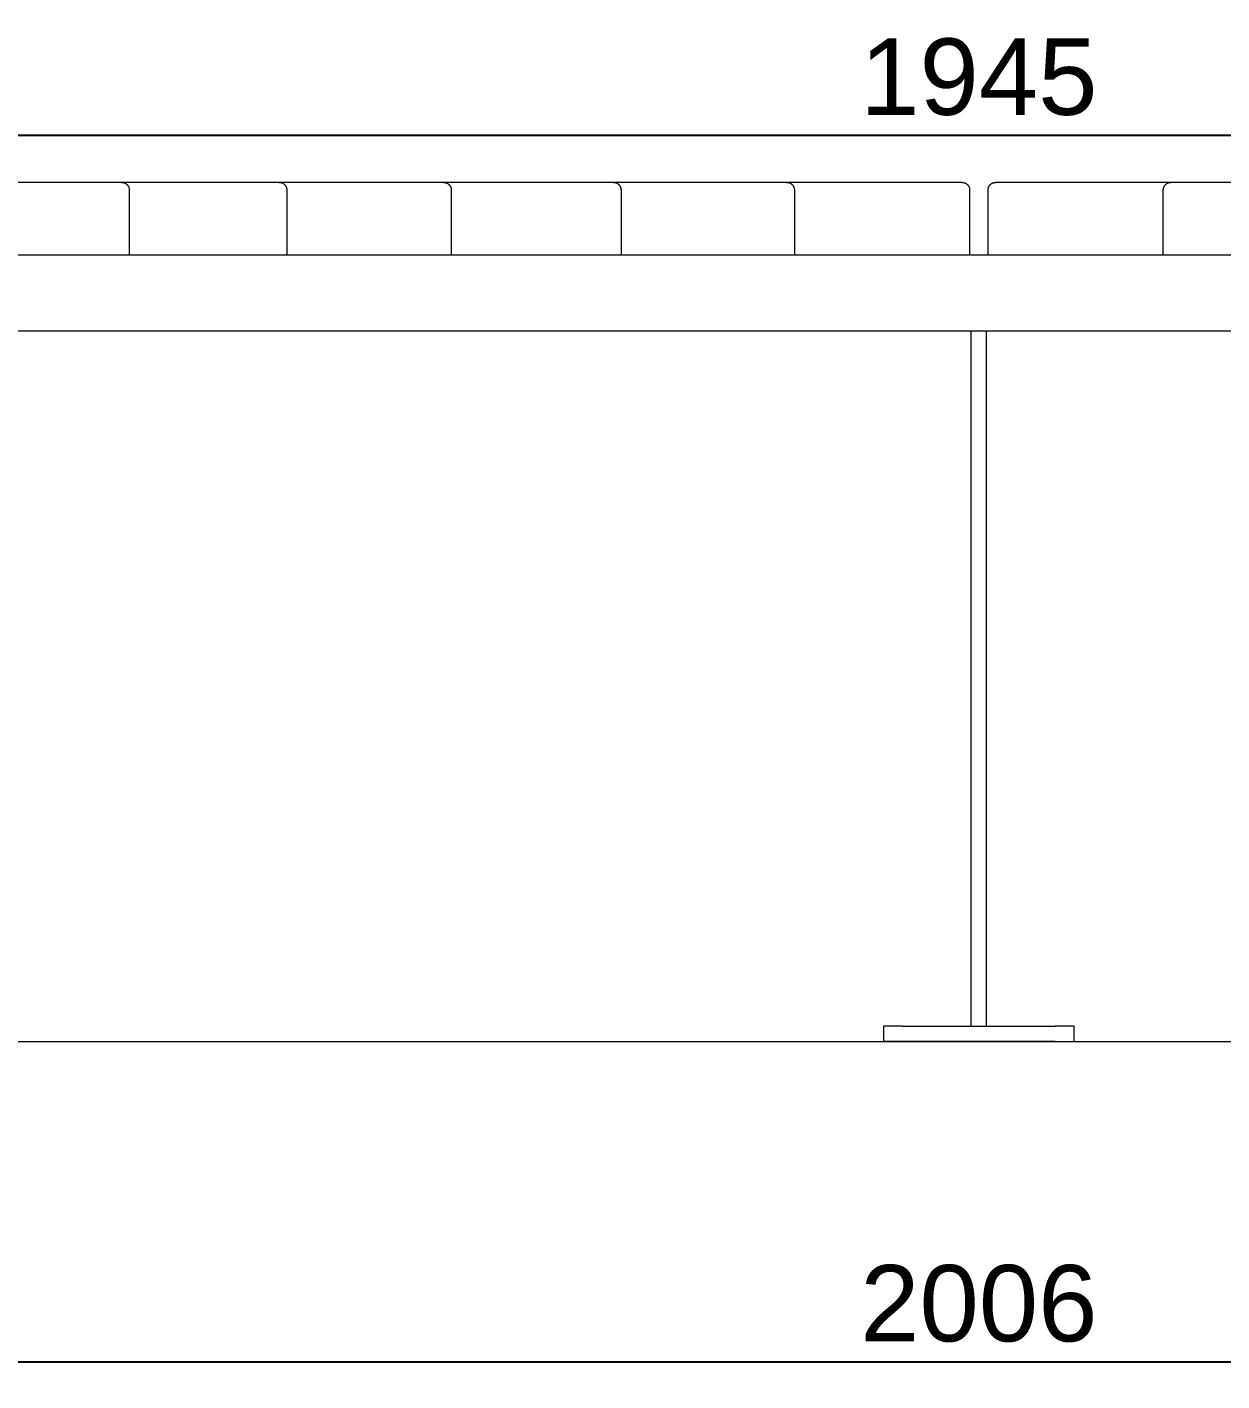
# Model space of a CAD drawing. Header units: millimetres. Extents: x -111 to 4919, y -143 to 3304.
# Drawn here: x 605 to 1231, y 2595 to 3304 of the extents above; entities that cross this region are included whole.
import ezdxf

# ---------------------------------------------------------------- set-up
doc = ezdxf.new("R2010")
doc.units = ezdxf.units.MM
doc.layers.add('ZANO_R', color=7, linetype='Continuous', lineweight=0)
doc.layers.add('ZANO_W', color=1, linetype='Continuous', lineweight=0)
doc.styles.add('Arial', font='arial.ttf')
doc.styles.get("Standard").update_dxf_attribs({"font": 'ARIALUNI.TTF'})
doc.dimstyles.new('pl i ang', dxfattribs={"dimtxt": 50, "dimasz": 50, "dimexe": 1.25, "dimexo": 0.625, "dimgap": 10, "dimtad": 1, "dimtoh": 1, "dimtxsty": 'Standard', "dimcen": 2.5, "dimclrd": 1, "dimclre": 1, "dimclrt": 1, "dimadec": 0, "dimazin": 0, "dimtfac": 1, "dimtmove": 0, "dimatfit": 3, "dimfxl": 1, "dimarcsym": 1})

# ---------------------------------------------------------------- blocks, each defined once
blk = doc.blocks.new('*D396')
at = {"layer": 'ZANO_W', "color": 1, "lineweight": -2}
for p, q in [((130.84, 3228.59), (130.84, 3257.24)), ((2076.22, 3229.13), (2076.22, 3257.24)), ((170.84, 3247.24), (2036.22, 3247.24))]:
    blk.add_line(p, q, dxfattribs=at)
at = {"layer": 'ZANO_W', "color": 1}
for points in [[(170.84, 3253.9), (170.84, 3240.57), (130.84, 3247.24)], [(2036.22, 3240.57), (2036.22, 3253.9), (2076.22, 3247.24)]]:
    blk.add_solid(points, dxfattribs=at)
at = {"layer": 'ZANO_W', "color": 1, "insert": (1103.53, 3277.66), "char_height": 40, "attachment_point": 5, "style": 'Arial'}
blk.add_mtext('1945', dxfattribs=at)
blk = doc.blocks.new('*D397')
at = {"layer": 'ZANO_W', "color": 1, "lineweight": -2}
for p, q in [((100.77, 2762.59), (100.77, 2594.86)), ((2106.33, 2762.59), (2106.33, 2594.86)), ((140.77, 2604.86), (2066.33, 2604.86))]:
    blk.add_line(p, q, dxfattribs=at)
at = {"layer": 'ZANO_W', "color": 1}
for points in [[(140.77, 2611.53), (140.77, 2598.19), (100.77, 2604.86)], [(2066.33, 2598.19), (2066.33, 2611.53), (2106.33, 2604.86)]]:
    blk.add_solid(points, dxfattribs=at)
at = {"layer": 'ZANO_W', "color": 1, "insert": (1103.55, 2635.28), "char_height": 40, "attachment_point": 5, "style": 'Arial'}
blk.add_mtext('2006', dxfattribs=at)

msp = doc.modelspace()

# ---------------------------------------------------------------- linework, layer by layer
at = {"layer": 'ZANO_R'}
for p, q in [((654.57, 3222.59), (591.08, 3222.59)), ((654.57, 3222.59), (654.71, 3222.59)), ((670.07, 3222.59), (654.68, 3222.59)), ((654.71, 3222.59), (654.84, 3222.58)), ((654.84, 3222.58), (654.98, 3222.57)), ((654.98, 3222.57), (655.11, 3222.55)), ((655.11, 3222.55), (655.25, 3222.53)), ((655.25, 3222.53), (655.38, 3222.51)), ((655.38, 3222.51), (655.52, 3222.48)), ((655.52, 3222.48), (655.65, 3222.44)), ((655.65, 3222.44), (655.78, 3222.4)), ((655.78, 3222.4), (655.91, 3222.36)), ((655.91, 3222.36), (656.04, 3222.31)), ((656.04, 3222.31), (656.16, 3222.26)), ((656.16, 3222.26), (656.29, 3222.2)), ((656.29, 3222.2), (656.41, 3222.14)), ((656.41, 3222.14), (656.53, 3222.08)), ((656.53, 3222.08), (656.65, 3222.01)), ((656.65, 3222.01), (656.76, 3221.93)), ((656.76, 3221.93), (656.88, 3221.86)), ((656.88, 3221.86), (656.99, 3221.78)), ((656.99, 3221.78), (657.09, 3221.69)), ((657.09, 3221.69), (657.2, 3221.6)), ((657.2, 3221.6), (657.3, 3221.51)), ((657.3, 3221.51), (657.4, 3221.42)), ((657.4, 3221.42), (657.49, 3221.32)), ((657.49, 3221.32), (657.58, 3221.22)), ((657.58, 3221.22), (657.67, 3221.11)), ((657.67, 3221.11), (657.76, 3221.01)), ((657.76, 3221.01), (657.84, 3220.9)), ((657.84, 3220.9), (657.91, 3220.78)), ((657.91, 3220.78), (657.99, 3220.67)), ((657.99, 3220.67), (658.06, 3220.55)), ((658.06, 3220.55), (658.12, 3220.43)), ((658.12, 3220.43), (658.18, 3220.31)), ((658.18, 3220.31), (658.24, 3220.18)), ((658.24, 3220.18), (658.29, 3220.06)), ((658.29, 3220.06), (658.34, 3219.93)), ((658.34, 3219.93), (658.38, 3219.8)), ((658.38, 3219.8), (658.42, 3219.67)), ((658.42, 3219.67), (658.46, 3219.54)), ((658.46, 3219.54), (658.49, 3219.4)), ((658.49, 3219.4), (658.51, 3219.27)), ((658.51, 3219.27), (658.53, 3219.13)), ((658.53, 3219.13), (658.55, 3219)), ((737.08, 3222.59), (670.07, 3222.59)), ((737.08, 3222.59), (737.22, 3222.59)), ((753.34, 3222.59), (737.19, 3222.59)), ((737.22, 3222.59), (737.36, 3222.58)), ((737.36, 3222.58), (737.49, 3222.57)), ((737.49, 3222.57), (737.63, 3222.55)), ((737.63, 3222.55), (737.76, 3222.53)), ((737.76, 3222.53), (737.9, 3222.51)), ((737.9, 3222.51), (738.03, 3222.48)), ((738.03, 3222.48), (738.16, 3222.44)), ((738.16, 3222.44), (738.29, 3222.4)), ((738.29, 3222.4), (738.42, 3222.36)), ((738.42, 3222.36), (738.55, 3222.31)), ((738.55, 3222.31), (738.68, 3222.26)), ((738.68, 3222.26), (738.8, 3222.2)), ((738.8, 3222.2), (738.92, 3222.14)), ((738.92, 3222.14), (739.04, 3222.08)), ((739.04, 3222.08), (739.16, 3222.01)), ((739.16, 3222.01), (739.28, 3221.93)), ((739.28, 3221.93), (739.39, 3221.86)), ((739.39, 3221.86), (739.5, 3221.78)), ((739.5, 3221.78), (739.61, 3221.69)), ((739.61, 3221.69), (739.71, 3221.6)), ((739.71, 3221.6), (739.81, 3221.51)), ((739.81, 3221.51), (739.91, 3221.42)), ((739.91, 3221.42), (740.01, 3221.32)), ((740.01, 3221.32), (740.1, 3221.22)), ((740.1, 3221.22), (740.19, 3221.11)), ((740.19, 3221.11), (740.27, 3221.01)), ((740.27, 3221.01), (740.35, 3220.9)), ((740.35, 3220.9), (740.43, 3220.78)), ((740.43, 3220.78), (740.5, 3220.67)), ((740.5, 3220.67), (740.57, 3220.55)), ((740.57, 3220.55), (740.63, 3220.43)), ((740.63, 3220.43), (740.7, 3220.31)), ((740.7, 3220.31), (740.75, 3220.18)), ((740.75, 3220.18), (740.8, 3220.06)), ((740.8, 3220.06), (740.85, 3219.93)), ((740.85, 3219.93), (740.9, 3219.8)), ((740.9, 3219.8), (740.93, 3219.67)), ((740.93, 3219.67), (740.97, 3219.54)), ((740.97, 3219.54), (741, 3219.4)), ((741, 3219.4), (741.02, 3219.27)), ((741.02, 3219.27), (741.05, 3219.13)), ((741.05, 3219.13), (741.06, 3219)), ((823.22, 3222.59), (753.34, 3222.59)), ((823.22, 3222.59), (823.36, 3222.59)), ((840.08, 3222.59), (823.32, 3222.59)), ((823.36, 3222.59), (823.49, 3222.58)), ((823.49, 3222.58), (823.63, 3222.57)), ((823.63, 3222.57), (823.77, 3222.55)), ((823.77, 3222.55), (823.9, 3222.53)), ((823.9, 3222.53), (824.03, 3222.51)), ((824.03, 3222.51), (824.17, 3222.48)), ((824.17, 3222.48), (824.3, 3222.44)), ((824.3, 3222.44), (824.43, 3222.4)), ((824.43, 3222.4), (824.56, 3222.36)), ((824.56, 3222.36), (824.69, 3222.31)), ((824.69, 3222.31), (824.81, 3222.26)), ((824.81, 3222.26), (824.94, 3222.2)), ((824.94, 3222.2), (825.06, 3222.14)), ((825.06, 3222.14), (825.18, 3222.08)), ((825.18, 3222.08), (825.3, 3222.01)), ((825.3, 3222.01), (825.41, 3221.93)), ((825.41, 3221.93), (825.53, 3221.86)), ((825.53, 3221.86), (825.64, 3221.78)), ((825.64, 3221.78), (825.75, 3221.69)), ((825.75, 3221.69), (825.85, 3221.6)), ((825.85, 3221.6), (825.95, 3221.51)), ((825.95, 3221.51), (826.05, 3221.42)), ((826.05, 3221.42), (826.14, 3221.32)), ((826.14, 3221.32), (826.24, 3221.22)), ((826.24, 3221.22), (826.32, 3221.11)), ((826.32, 3221.11), (826.41, 3221.01)), ((826.41, 3221.01), (826.49, 3220.9)), ((826.49, 3220.9), (826.57, 3220.78)), ((826.57, 3220.78), (826.64, 3220.67)), ((826.64, 3220.67), (826.71, 3220.55)), ((826.71, 3220.55), (826.77, 3220.43)), ((826.77, 3220.43), (826.83, 3220.31)), ((826.83, 3220.31), (826.89, 3220.18)), ((826.89, 3220.18), (826.94, 3220.06)), ((826.94, 3220.06), (826.99, 3219.93)), ((826.99, 3219.93), (827.03, 3219.8)), ((827.03, 3219.8), (827.07, 3219.67)), ((827.07, 3219.67), (827.11, 3219.54)), ((827.11, 3219.54), (827.14, 3219.4)), ((827.14, 3219.4), (827.16, 3219.27)), ((827.16, 3219.27), (827.18, 3219.13)), ((827.18, 3219.13), (827.2, 3219)), ((912.13, 3222.59), (840.08, 3222.59)), ((929.42, 3222.59), (912.13, 3222.59)), ((912.13, 3222.59), (912.27, 3222.59)), ((912.27, 3222.59), (912.4, 3222.58)), ((912.4, 3222.58), (912.54, 3222.57)), ((912.54, 3222.57), (912.68, 3222.55)), ((912.68, 3222.55), (912.81, 3222.53)), ((912.81, 3222.53), (912.94, 3222.51)), ((912.94, 3222.51), (913.08, 3222.48)), ((913.08, 3222.48), (913.21, 3222.44)), ((913.21, 3222.44), (913.34, 3222.4)), ((913.34, 3222.4), (913.47, 3222.36)), ((913.47, 3222.36), (913.6, 3222.31)), ((913.6, 3222.31), (913.72, 3222.26)), ((913.72, 3222.26), (913.85, 3222.2)), ((913.85, 3222.2), (913.97, 3222.14)), ((913.97, 3222.14), (914.09, 3222.08)), ((914.09, 3222.08), (914.21, 3222.01)), ((914.21, 3222.01), (914.32, 3221.93)), ((914.32, 3221.93), (914.44, 3221.86)), ((914.44, 3221.86), (914.55, 3221.78)), ((914.55, 3221.78), (914.66, 3221.69)), ((914.66, 3221.69), (914.76, 3221.6)), ((914.76, 3221.6), (914.86, 3221.51)), ((914.86, 3221.51), (914.96, 3221.42)), ((914.96, 3221.42), (915.05, 3221.32)), ((915.05, 3221.32), (915.15, 3221.22)), ((915.15, 3221.22), (915.23, 3221.11)), ((915.23, 3221.11), (915.32, 3221.01)), ((915.32, 3221.01), (915.4, 3220.9)), ((915.4, 3220.9), (915.48, 3220.78)), ((915.48, 3220.78), (915.55, 3220.67)), ((915.55, 3220.67), (915.62, 3220.55)), ((915.62, 3220.55), (915.68, 3220.43)), ((915.68, 3220.43), (915.74, 3220.31)), ((915.74, 3220.31), (915.8, 3220.18)), ((915.8, 3220.18), (915.85, 3220.06)), ((915.85, 3220.06), (915.9, 3219.93)), ((915.9, 3219.93), (915.94, 3219.8)), ((915.94, 3219.8), (915.98, 3219.67)), ((915.98, 3219.67), (916.02, 3219.54)), ((916.02, 3219.54), (916.05, 3219.4)), ((916.05, 3219.4), (916.07, 3219.27)), ((916.07, 3219.27), (916.09, 3219.13)), ((916.09, 3219.13), (916.11, 3219)), ((1002.93, 3222.59), (929.42, 3222.59)), ((1020.48, 3222.59), (1002.93, 3222.59)), ((1002.93, 3222.59), (1003.07, 3222.59)), ((1003.07, 3222.59), (1003.21, 3222.58)), ((1003.21, 3222.58), (1003.34, 3222.57)), ((1003.34, 3222.57), (1003.48, 3222.55)), ((1003.48, 3222.55), (1003.61, 3222.53)), ((1003.61, 3222.53), (1003.75, 3222.51)), ((1003.75, 3222.51), (1003.88, 3222.48)), ((1003.88, 3222.48), (1004.01, 3222.44)), ((1004.01, 3222.44), (1004.14, 3222.4)), ((1004.14, 3222.4), (1004.27, 3222.36)), ((1004.27, 3222.36), (1004.4, 3222.31)), ((1004.4, 3222.31), (1004.53, 3222.26)), ((1004.53, 3222.26), (1004.65, 3222.2)), ((1004.65, 3222.2), (1004.77, 3222.14)), ((1004.77, 3222.14), (1004.89, 3222.08)), ((1004.89, 3222.08), (1005.01, 3222.01)), ((1005.01, 3222.01), (1005.13, 3221.93)), ((1005.13, 3221.93), (1005.24, 3221.86)), ((1005.24, 3221.86), (1005.35, 3221.78)), ((1005.35, 3221.78), (1005.46, 3221.69)), ((1005.46, 3221.69), (1005.56, 3221.6)), ((1005.56, 3221.6), (1005.66, 3221.51)), ((1005.66, 3221.51), (1005.76, 3221.42)), ((1005.76, 3221.42), (1005.86, 3221.32)), ((1005.86, 3221.32), (1005.95, 3221.22)), ((1005.95, 3221.22), (1006.04, 3221.11)), ((1006.04, 3221.11), (1006.12, 3221.01)), ((1006.12, 3221.01), (1006.2, 3220.9)), ((1006.2, 3220.9), (1006.28, 3220.78)), ((1006.28, 3220.78), (1006.35, 3220.67)), ((1006.35, 3220.67), (1006.42, 3220.55)), ((1006.42, 3220.55), (1006.49, 3220.43)), ((1006.49, 3220.43), (1006.55, 3220.31)), ((1006.55, 3220.31), (1006.6, 3220.18)), ((1006.6, 3220.18), (1006.65, 3220.06)), ((1006.65, 3220.06), (1006.7, 3219.93)), ((1006.7, 3219.93), (1006.75, 3219.8)), ((1006.75, 3219.8), (1006.79, 3219.67)), ((1006.79, 3219.67), (1006.82, 3219.54)), ((1006.82, 3219.54), (1006.85, 3219.4)), ((1006.85, 3219.4), (1006.88, 3219.27)), ((1006.88, 3219.27), (1006.9, 3219.13)), ((1006.9, 3219.13), (1006.91, 3219)), ((1094.73, 3222.59), (1020.48, 3222.59)), ((1094.73, 3222.59), (1094.87, 3222.59)), ((1094.87, 3222.59), (1095, 3222.58)), ((1095, 3222.58), (1095.14, 3222.57)), ((1095.14, 3222.57), (1095.28, 3222.55)), ((1095.28, 3222.55), (1095.41, 3222.53)), ((1095.41, 3222.53), (1095.55, 3222.51)), ((1095.55, 3222.51), (1095.68, 3222.48)), ((1095.68, 3222.48), (1095.81, 3222.44)), ((1095.81, 3222.44), (1095.94, 3222.4)), ((1095.94, 3222.4), (1096.07, 3222.36)), ((1096.07, 3222.36), (1096.2, 3222.31)), ((1096.2, 3222.31), (1096.33, 3222.26)), ((1096.33, 3222.26), (1096.45, 3222.2)), ((1096.45, 3222.2), (1096.57, 3222.14)), ((1096.57, 3222.14), (1096.69, 3222.08)), ((1096.69, 3222.08), (1096.81, 3222.01)), ((1096.81, 3222.01), (1096.93, 3221.93)), ((1096.93, 3221.93), (1097.04, 3221.86)), ((1097.04, 3221.86), (1097.15, 3221.78)), ((1097.15, 3221.78), (1097.26, 3221.69)), ((1097.26, 3221.69), (1097.36, 3221.6)), ((1097.36, 3221.6), (1097.46, 3221.51)), ((1097.46, 3221.51), (1097.56, 3221.42)), ((1097.56, 3221.42), (1097.65, 3221.32)), ((1097.65, 3221.32), (1097.75, 3221.22)), ((1097.75, 3221.22), (1097.83, 3221.11)), ((1097.83, 3221.11), (1097.92, 3221.01)), ((1097.92, 3221.01), (1098, 3220.9)), ((1098, 3220.9), (1098.08, 3220.78)), ((1098.08, 3220.78), (1098.15, 3220.67)), ((1098.15, 3220.67), (1098.22, 3220.55)), ((1098.22, 3220.55), (1098.28, 3220.43)), ((1098.28, 3220.43), (1098.34, 3220.31)), ((1098.34, 3220.31), (1098.4, 3220.18)), ((1098.4, 3220.18), (1098.45, 3220.06)), ((1098.45, 3220.06), (1098.5, 3219.93)), ((1098.5, 3219.93), (1098.54, 3219.8)), ((1098.54, 3219.8), (1098.58, 3219.67)), ((1098.58, 3219.67), (1098.62, 3219.54)), ((1098.62, 3219.54), (1098.65, 3219.4)), ((1098.65, 3219.4), (1098.67, 3219.27)), ((1098.67, 3219.27), (1098.69, 3219.13)), ((1098.69, 3219.13), (1098.71, 3219)), ((1108.39, 3219), (1108.4, 3219.13)), ((1108.4, 3219.13), (1108.43, 3219.27)), ((1108.43, 3219.27), (1108.45, 3219.4)), ((1108.45, 3219.4), (1108.48, 3219.54)), ((1108.48, 3219.54), (1108.52, 3219.67)), ((1108.52, 3219.67), (1108.55, 3219.8)), ((1108.55, 3219.8), (1108.6, 3219.93)), ((1108.6, 3219.93), (1108.65, 3220.06)), ((1108.65, 3220.06), (1108.7, 3220.18)), ((1108.7, 3220.18), (1108.75, 3220.31)), ((1108.75, 3220.31), (1108.82, 3220.43)), ((1108.82, 3220.43), (1108.88, 3220.55)), ((1108.88, 3220.55), (1108.95, 3220.67)), ((1108.95, 3220.67), (1109.02, 3220.78)), ((1109.02, 3220.78), (1109.1, 3220.9)), ((1109.1, 3220.9), (1109.18, 3221.01)), ((1109.18, 3221.01), (1109.26, 3221.11)), ((1109.26, 3221.11), (1109.35, 3221.22)), ((1109.35, 3221.22), (1109.44, 3221.32)), ((1109.44, 3221.32), (1109.54, 3221.42)), ((1109.54, 3221.42), (1109.64, 3221.51)), ((1109.64, 3221.51), (1109.74, 3221.6)), ((1109.74, 3221.6), (1109.84, 3221.69)), ((1109.84, 3221.69), (1109.95, 3221.78)), ((1109.95, 3221.78), (1110.06, 3221.86)), ((1110.06, 3221.86), (1110.17, 3221.93)), ((1110.17, 3221.93), (1110.29, 3222.01)), ((1110.29, 3222.01), (1110.41, 3222.08)), ((1110.41, 3222.08), (1110.53, 3222.14)), ((1110.53, 3222.14), (1110.65, 3222.2)), ((1110.65, 3222.2), (1110.77, 3222.26)), ((1110.77, 3222.26), (1110.9, 3222.31)), ((1110.9, 3222.31), (1111.03, 3222.36)), ((1111.03, 3222.36), (1111.16, 3222.4)), ((1111.16, 3222.4), (1111.29, 3222.44)), ((1111.29, 3222.44), (1111.42, 3222.48)), ((1111.42, 3222.48), (1111.55, 3222.51)), ((1111.55, 3222.51), (1111.69, 3222.53)), ((1111.69, 3222.53), (1111.82, 3222.55)), ((1111.82, 3222.55), (1111.96, 3222.57)), ((1111.96, 3222.57), (1112.09, 3222.58)), ((1112.09, 3222.58), (1112.23, 3222.59)), ((1112.23, 3222.59), (1112.37, 3222.59)), ((1186.62, 3222.59), (1112.37, 3222.59)), ((1204.16, 3222.59), (1186.62, 3222.59)), ((1200.19, 3219), (1200.2, 3219.13)), ((1200.2, 3219.13), (1200.22, 3219.27)), ((1200.22, 3219.27), (1200.25, 3219.4)), ((1200.25, 3219.4), (1200.28, 3219.54)), ((1200.28, 3219.54), (1200.31, 3219.67)), ((1200.31, 3219.67), (1200.35, 3219.8)), ((1200.35, 3219.8), (1200.4, 3219.93)), ((1200.4, 3219.93), (1200.44, 3220.06)), ((1200.44, 3220.06), (1200.5, 3220.18)), ((1200.5, 3220.18), (1200.55, 3220.31)), ((1200.55, 3220.31), (1200.61, 3220.43)), ((1200.61, 3220.43), (1200.68, 3220.55)), ((1200.68, 3220.55), (1200.75, 3220.67)), ((1200.75, 3220.67), (1200.82, 3220.78)), ((1200.82, 3220.78), (1200.9, 3220.9)), ((1200.9, 3220.9), (1200.98, 3221.01)), ((1200.98, 3221.01), (1201.06, 3221.11)), ((1201.06, 3221.11), (1201.15, 3221.22)), ((1201.15, 3221.22), (1201.24, 3221.32)), ((1201.24, 3221.32), (1201.34, 3221.42)), ((1201.34, 3221.42), (1201.43, 3221.51)), ((1201.43, 3221.51), (1201.54, 3221.6)), ((1201.54, 3221.6), (1201.64, 3221.69)), ((1201.64, 3221.69), (1201.75, 3221.78)), ((1201.75, 3221.78), (1201.86, 3221.86)), ((1201.86, 3221.86), (1201.97, 3221.93)), ((1201.97, 3221.93), (1202.09, 3222.01)), ((1202.09, 3222.01), (1202.2, 3222.08)), ((1202.2, 3222.08), (1202.32, 3222.14)), ((1202.32, 3222.14), (1202.45, 3222.2)), ((1202.45, 3222.2), (1202.57, 3222.26)), ((1202.57, 3222.26), (1202.7, 3222.31)), ((1202.7, 3222.31), (1202.83, 3222.36)), ((1202.83, 3222.36), (1202.95, 3222.4)), ((1202.95, 3222.4), (1203.09, 3222.44)), ((1203.09, 3222.44), (1203.22, 3222.48)), ((1203.22, 3222.48), (1203.35, 3222.51)), ((1203.35, 3222.51), (1203.49, 3222.53)), ((1203.49, 3222.53), (1203.62, 3222.55)), ((1203.62, 3222.55), (1203.76, 3222.57)), ((1203.76, 3222.57), (1203.89, 3222.58)), ((1203.89, 3222.58), (1204.03, 3222.59)), ((1204.03, 3222.59), (1204.16, 3222.59)), ((1277.68, 3222.59), (1204.16, 3222.59)), ((658.55, 3219), (658.56, 3218.86)), ((658.56, 3218.86), (658.57, 3218.73)), ((658.57, 3218.73), (658.57, 3218.59)), ((658.57, 3218.59), (658.57, 3184.59)), ((741.06, 3219), (741.07, 3218.86)), ((741.07, 3218.86), (741.08, 3218.73)), ((741.08, 3218.73), (741.08, 3218.59)), ((741.08, 3218.59), (741.08, 3184.59)), ((827.2, 3219), (827.21, 3218.86)), ((827.21, 3218.86), (827.22, 3218.73)), ((827.22, 3218.73), (827.22, 3218.59)), ((827.22, 3218.59), (827.22, 3184.59)), ((916.11, 3219), (916.12, 3218.86)), ((916.12, 3218.86), (916.13, 3218.73)), ((916.13, 3218.73), (916.13, 3218.59)), ((916.13, 3218.59), (916.13, 3184.59)), ((1006.91, 3219), (1006.92, 3218.86)), ((1006.92, 3218.86), (1006.93, 3218.73)), ((1006.93, 3218.73), (1006.93, 3218.59)), ((1006.93, 3218.59), (1006.93, 3184.59)), ((1098.71, 3219), (1098.72, 3218.86)), ((1098.72, 3218.86), (1098.73, 3218.73)), ((1098.73, 3218.73), (1098.73, 3218.59)), ((1098.73, 3218.59), (1098.73, 3184.59)), ((1108.37, 3218.73), (1108.38, 3218.86)), ((1108.37, 3218.59), (1108.37, 3218.73)), ((1108.37, 3184.59), (1108.37, 3218.59)), ((1108.38, 3218.86), (1108.39, 3219)), ((1200.16, 3218.59), (1200.17, 3218.73)), ((1200.16, 3184.59), (1200.16, 3218.59)), ((1200.17, 3218.86), (1200.19, 3219)), ((1200.17, 3218.73), (1200.17, 3218.86)), ((453.01, 3184.59), (1754.09, 3184.59)), ((1754.09, 3144.59), (453.01, 3144.59)), ((1099.55, 3134.59), (1099.55, 3144.59)), ((1107.55, 3134.59), (1107.55, 3144.59)), ((1099.55, 2780.59), (1099.55, 3134.59)), ((1107.55, 2780.59), (1107.55, 3134.59)), ((1053.55, 2780.59), (1053.55, 2772.59)), ((1063.55, 2780.59), (1053.55, 2780.59)), ((1063.55, 2780.59), (1143.55, 2780.59)), ((1153.55, 2780.59), (1143.55, 2780.59)), ((1153.55, 2772.59), (1153.55, 2780.59)), ((1063.55, 2772.59), (1053.55, 2772.59)), ((1143.55, 2772.59), (1063.55, 2772.59)), ((1143.55, 2772.59), (1153.55, 2772.59))]:
    msp.add_line(p, q, dxfattribs=at)
msp.add_lwpolyline([(-111.34, 2772.59), (4918.61, 2772.59)], dxfattribs=at)

# ---------------------------------------------------------------- dimensions: what is measured, and where the dimension line sits
at = {"layer": 'ZANO_W'}
for base, p1, p2, picture, middle in [((2076.22, 3247.24), (130.84, 3218.59), (2076.22, 3219.13), '*D396', (1103.53, 3277.66)), ((2106.33, 2604.86), (100.77, 2772.59), (2106.33, 2772.59), '*D397', (1103.55, 2635.28))]:
    dim = msp.add_linear_dim(base=base, p1=p1, p2=p2, dimstyle='pl i ang', override={"dimtxt": 40, "dimasz": 40, "dimexe": 10, "dimexo": 10, "dimtoh": 0, "dimdec": 0, "dimtxsty": 'Arial', "dimtdec": 0, "dimtmove": 1}, dxfattribs=at)
    dim.commit()
    dim.dimension.update_dxf_attribs({"geometry": picture, "text_midpoint": middle})

doc.saveas('drawing.dxf')
